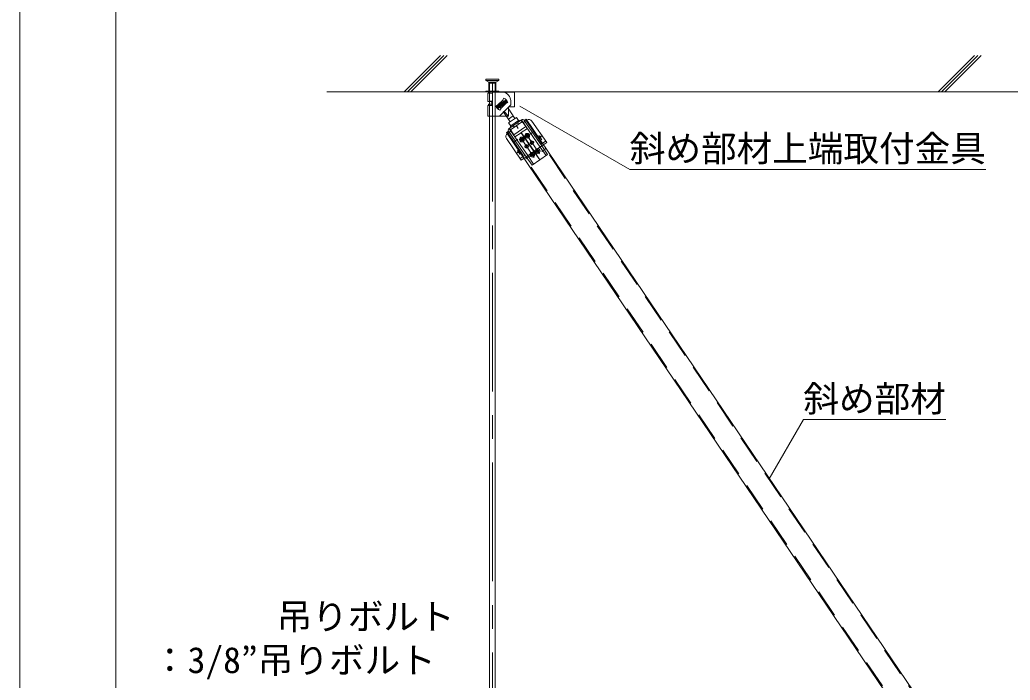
# Model space of a CAD drawing. Units: millimetres at full size, sheet at 1:40; details may follow other scales. Extents: x -7800 to 7800, y -5578 to 5485.
# Drawn here: x -7800 to -6131, y -3085 to -1972 of the extents above; entities that cross this region are included whole.
import ezdxf
from ezdxf.enums import TextEntityAlignment as Align

# ---------------------------------------------------------------- set-up
doc = ezdxf.new("R2010")
doc.units = ezdxf.units.MM
doc.header["$LTSCALE"] = 40
for name, pattern in [('CHAIN1', [8, 5, -1, 1, -1]), ('DASHED1', [1.8, 1.2, -0.6]), ('DOUBLE_CHAIN1', [8.8, 5, -1, 0.6, -0.6, 0.6, -1])]:
    doc.linetypes.add(name, pattern=pattern)
for name, color, linetype, lineweight in [('2-0_中心線', 4, 'CHAIN1', 9), ('2-1_吊り材', 4, 'DASHED1', 9), ('2-4_斜め部材', 3, 'DASHED1', 18), ('2-6_文字', 3, 'Continuous', 18), ('2-7_金具', 4, 'DASHED1', 9), ('2-9_躯体', 4, 'DASHED1', 9), ('F-2_太線１', 3, 'Continuous', 18)]:
    doc.layers.add(name, color=color, linetype=linetype, lineweight=lineweight)
doc.styles.add('ＭＳ ゴシック', font='')
doc.styles.get('ＭＳ ゴシック').set_extended_font_data('MS Gothic')

msp = doc.modelspace()

# ---------------------------------------------------------------- linework, layer by layer
at = {"layer": '2-0_中心線'}
msp.add_line((-7003.63, -2078.27), (-7003.63, -4083.58), dxfattribs=at)
at = {"layer": '2-1_吊り材', "color": 3, "linetype": 'Continuous', "lineweight": 18}
for p, q in [((-7008.13, -2093.37), (-7008.13, -3987.37)), ((-6999.13, -2093.37), (-6999.13, -3987.37))]:
    msp.add_line(p, q, dxfattribs=at)
at = {"layer": '2-4_斜め部材'}
for p, q in [((-6947.92, -2140.02), (-5680.37, -4012.18)), ((-6978.39, -2160.65), (-5710.84, -4032.81))]:
    msp.add_line(p, q, dxfattribs=at)
at = {"layer": '2-4_斜め部材', "linetype": 'Continuous'}
for p, q in [((-6946.59, -2139.12), (-5679.04, -4011.28)), ((-6979.72, -2161.54), (-5712.16, -4033.71))]:
    msp.add_line(p, q, dxfattribs=at)
at = {"layer": '2-6_文字'}
for p, q in [((-7011.33, -2095.68), (-7011.33, -2109.49)), ((-7010.33, -2093.68), (-7010.33, -2095.51)), ((-7006.79, -2093.37), (-7008.78, -2093.37)), ((-7008.13, -2095.89), (-7008.13, -2095.89)), ((-7003.13, -2093.37), (-7006.79, -2093.37)), ((-7003.13, -2093.37), (-6999.13, -2093.37)), ((-7003.13, -2093.68), (-6987.63, -2093.68)), ((-7003.13, -2132.4), (-7003.13, -2095.33)), ((-6987.63, -2093.68), (-6966.13, -2093.68)), ((-6966.13, -2118.63), (-6966.13, -2093.68)), ((-7011.33, -2116.49), (-7011.33, -2133.94)), ((-7010.33, -2114.28), (-7010.33, -2116.32)), ((-7004.64, -2109.14), (-7004.59, -2116.14)), ((-6994.21, -2115.38), (-6997.64, -2117.36)), ((-6995.87, -2118.25), (-6997.26, -2117.98)), ((-6997.25, -2117.98), (-6980.53, -2106.66)), ((-6994.73, -2121.71), (-6997.25, -2117.98)), ((-6995.87, -2118.25), (-6980.8, -2108.05)), ((-6994.46, -2120.32), (-6995.87, -2118.25)), ((-6978.01, -2110.38), (-6994.73, -2121.71)), ((-6991.77, -2116.99), (-6994.59, -2118.89)), ((-6986.43, -2107.6), (-6994.21, -2115.38)), ((-6993.82, -2113.8), (-6989.7, -2120.2)), ((-6972.63, -2115.16), (-6991.74, -2134.26)), ((-6987.63, -2114.18), (-6989.7, -2115.58)), ((-6987.63, -2114.18), (-6989.03, -2112.11)), ((-6981.05, -2112.98), (-6988.83, -2120.76)), ((-6987.63, -2114.18), (-6985.56, -2112.78)), ((-6987.63, -2114.18), (-6986.23, -2116.25)), ((-6986.43, -2107.6), (-6984.45, -2104.18)), ((-6985.69, -2108.25), (-6981.31, -2114.48)), ((-6983.49, -2111.38), (-6980.67, -2109.47)), ((-6981.05, -2112.98), (-6977.62, -2111)), ((-6980.8, -2108.05), (-6980.53, -2106.66)), ((-6980.53, -2106.66), (-6978.01, -2110.38)), ((-6979.39, -2110.12), (-6978.01, -2110.38)), ((-6966.13, -2118.63), (-6976.13, -2118.63)), ((-6976.13, -2118.63), (-6976.13, -2134.26)), ((-6974.2, -2118.63), (-6975.2, -2117.73)), ((-6972.62, -2115.14), (-6972.62, -2108.68)), ((-6966.13, -2109.18), (-6966.43, -2109.18)), ((-6966.13, -2118.63), (-6966.13, -2110.18)), ((-7003.13, -2134.26), (-7003.13, -2132.4)), ((-7003.13, -2134.26), (-6976.13, -2134.26)), ((-6994.46, -2120.32), (-6994.73, -2121.71)), ((-6988.83, -2120.76), (-6990.81, -2124.19)), ((-6985.36, -2126.45), (-6973.73, -2143.63)), ((-6976.65, -2134.26), (-6983.82, -2126.34)), ((-6977.23, -2120.63), (-6965.45, -2138.03)), ((-6976.53, -2139.49), (-6968.25, -2133.89)), ((-6962.96, -2136.34), (-6976.21, -2145.31)), ((-6959.38, -2141.64), (-6962.96, -2136.34)), ((-6972.63, -2150.61), (-6976.21, -2145.31)), ((-6954.35, -2140.56), (-6975.38, -2154.99)), ((-6972.63, -2150.61), (-6959.38, -2141.64)), ((-6972.6, -2150.64), (-6959.39, -2141.61)), ((-6947.3, -2151.73), (-6967.5, -2165.59)), ((-6963.65, -2149.61), (-6960.06, -2154.91)), ((-6954.77, -2140.85), (-6947.3, -2151.73)), ((-6952.54, -2143.2), (-6952.96, -2143.48)), ((-6952.54, -2143.2), (-6922.96, -2186.33)), ((-6946.59, -2139.12), (-6949.91, -2141.39)), ((-6949.91, -2141.39), (-6920.32, -2184.52)), ((-6945.27, -2141), (-6948.6, -2143.29)), ((-6936.92, -2142.55), (-6912.03, -2178.83)), ((-6976.21, -2159.44), (-6979.58, -2161.75)), ((-6978.25, -2163.63), (-6974.91, -2161.34)), ((-6976.21, -2159.44), (-6946.62, -2202.56)), ((-6975.19, -2160.92), (-6974.91, -2161.34)), ((-6974.97, -2154.71), (-6967.5, -2165.59)), ((-6973.57, -2157.63), (-6973.16, -2157.35)), ((-6973.57, -2157.63), (-6943.98, -2200.75)), ((-6972.55, -2159.11), (-6972.27, -2159.53)), ((-6965.59, -2169.26), (-6955.29, -2162.18)), ((-6933.68, -2193.68), (-6955.29, -2162.18)), ((-6944.57, -2154.83), (-6954.87, -2161.9)), ((-6933.26, -2193.4), (-6954.87, -2161.9)), ((-6946.94, -2166.43), (-6947.13, -2167.41)), ((-6947.13, -2167.41), (-6945.85, -2167.65)), ((-6946.94, -2166.43), (-6945.67, -2166.67)), ((-6945.45, -2168.23), (-6945.69, -2169.51)), ((-6945.69, -2169.51), (-6944.71, -2169.69)), ((-6944.84, -2164.99), (-6945.08, -2166.27)), ((-6944.84, -2164.99), (-6943.86, -2165.17)), ((-6944.47, -2168.42), (-6944.71, -2169.69)), ((-6943.86, -2165.17), (-6944.1, -2166.45)), ((-6943.89, -2168.02), (-6942.61, -2168.26)), ((-6943.7, -2167.03), (-6942.42, -2167.27)), ((-6942.42, -2167.27), (-6942.61, -2168.26)), ((-6979.8, -2171.97), (-6954.91, -2208.25)), ((-6956.02, -2172.65), (-6956.2, -2173.63)), ((-6956.2, -2173.63), (-6954.92, -2173.87)), ((-6956.02, -2172.65), (-6954.74, -2172.89)), ((-6954.52, -2174.46), (-6954.76, -2175.73)), ((-6954.76, -2175.73), (-6953.78, -2175.92)), ((-6953.91, -2171.21), (-6954.15, -2172.49)), ((-6953.91, -2171.21), (-6952.93, -2171.4)), ((-6953.54, -2174.64), (-6953.78, -2175.92)), ((-6952.93, -2171.4), (-6953.17, -2172.67)), ((-6952.96, -2174.24), (-6951.68, -2174.48)), ((-6952.77, -2173.26), (-6951.49, -2173.5)), ((-6951.49, -2173.5), (-6951.68, -2174.48)), ((-6945.93, -2185.11), (-6948.15, -2186.64)), ((-6948.15, -2186.64), (-6945.15, -2186.25)), ((-6945.93, -2185.11), (-6947.66, -2183.04)), ((-6947.1, -2183.7), (-6945.58, -2184.19)), ((-6945.93, -2185.11), (-6944.96, -2182.59)), ((-6945.93, -2185.11), (-6944.4, -2187.34)), ((-6936.86, -2178.89), (-6939.08, -2180.41)), ((-6939.08, -2180.41), (-6936.08, -2180.02)), ((-6936.86, -2178.89), (-6938.59, -2176.81)), ((-6938.03, -2177.47), (-6936.51, -2177.97)), ((-6936.86, -2178.89), (-6935.89, -2176.36)), ((-6936.86, -2178.89), (-6935.33, -2181.11)), ((-6920.32, -2184.52), (-6912.03, -2178.83)), ((-6920.32, -2184.52), (-6910.42, -2198.95)), ((-6954.91, -2208.25), (-6946.62, -2202.56)), ((-6946.62, -2202.56), (-6936.72, -2216.99)), ((-6938.48, -2198.21), (-6938.66, -2199.19)), ((-6938.66, -2199.19), (-6937.38, -2199.43)), ((-6938.48, -2198.21), (-6937.2, -2198.45)), ((-6936.98, -2200.02), (-6937.22, -2201.3)), ((-6937.22, -2201.3), (-6936.24, -2201.48)), ((-6936.38, -2196.77), (-6936.62, -2198.05)), ((-6936.38, -2196.77), (-6935.39, -2196.96)), ((-6936, -2200.2), (-6936.24, -2201.48)), ((-6935.39, -2196.96), (-6935.63, -2198.24)), ((-6935.42, -2199.8), (-6934.14, -2200.04)), ((-6935.23, -2198.82), (-6933.96, -2199.06)), ((-6933.96, -2199.06), (-6934.14, -2200.04)), ((-6933.68, -2193.68), (-6923.77, -2208.11)), ((-6929.41, -2191.99), (-6929.59, -2192.97)), ((-6929.59, -2192.97), (-6928.31, -2193.21)), ((-6929.41, -2191.99), (-6928.13, -2192.23)), ((-6927.91, -2193.79), (-6928.15, -2195.07)), ((-6928.15, -2195.07), (-6927.17, -2195.26)), ((-6927.31, -2190.55), (-6927.55, -2191.83)), ((-6927.31, -2190.55), (-6926.32, -2190.74)), ((-6926.93, -2193.98), (-6927.17, -2195.26)), ((-6926.32, -2190.74), (-6926.56, -2192.01)), ((-6926.35, -2193.58), (-6925.07, -2193.82)), ((-6926.16, -2192.6), (-6924.89, -2192.84)), ((-6924.89, -2192.84), (-6925.07, -2193.82)), ((-6910.42, -2198.95), (-6923.36, -2207.83)), ((-6936.72, -2216.99), (-6923.77, -2208.11))]:
    msp.add_line(p, q, dxfattribs=at)
at = {"layer": '2-6_文字', "linetype": 'DASHED1'}
for p, q in [((-7008.13, -2093.37), (-7008.13, -2118.37)), ((-7008.13, -2093.91), (-7008.13, -2108.39)), ((-6999.13, -2093.37), (-6999.13, -2118.37)), ((-7008.13, -2114.5), (-7008.13, -2134.19)), ((-6992.84, -2114.99), (-6990.31, -2118.72)), ((-6992.12, -2114.51), (-6989.6, -2118.23)), ((-6985.66, -2110.13), (-6983.14, -2113.86)), ((-6984.95, -2109.65), (-6982.43, -2113.38)), ((-6973.79, -2132.37), (-6973.79, -2132.37)), ((-6973.16, -2157.35), (-6952.96, -2143.48)), ((-6968.37, -2150.18), (-6966.56, -2152.82)), ((-6961.36, -2145.37), (-6959.55, -2148.01)), ((-6952.54, -2143.2), (-6954.35, -2140.56)), ((-6948.6, -2143.29), (-6951.24, -2145.1)), ((-6973.57, -2157.63), (-6975.38, -2154.99)), ((-6974.91, -2161.34), (-6972.27, -2159.53)), ((-6933.26, -2193.4), (-6920.32, -2184.52)), ((-6922.96, -2186.33), (-6913.06, -2200.76)), ((-6922.13, -2181.88), (-6913.84, -2176.19)), ((-6956.72, -2205.61), (-6948.43, -2199.93)), ((-6946.62, -2202.56), (-6933.68, -2193.68)), ((-6943.98, -2200.75), (-6934.08, -2215.18)), ((-6935.49, -2191.04), (-6935.07, -2190.76))]:
    msp.add_line(p, q, dxfattribs=at)
at = {"layer": '2-6_文字', "linetype": 'CHAIN1'}
for p, q in [((-6948.05, -2169.59), (-6941.73, -2165.25)), ((-6947.27, -2163.7), (-6923.87, -2197.81)), ((-6940.13, -2164.76), (-6933.56, -2160.25)), ((-6925.84, -2171.33), (-6920.82, -2167.88)), ((-6925.2, -2166.71), (-6920.26, -2173.91)), ((-6967.2, -2177.27), (-6960.75, -2172.85)), ((-6956.97, -2175.7), (-6950.36, -2171.18)), ((-6956.34, -2169.93), (-6932.94, -2204.03)), ((-6949.04, -2187.25), (-6942.44, -2182.72)), ((-6940.13, -2181.13), (-6933.81, -2176.8)), ((-6962.22, -2196.29), (-6956.92, -2192.65)), ((-6961.48, -2191.6), (-6956.54, -2198.8)), ((-6947.39, -2206.13), (-6940.95, -2201.71)), ((-6939.43, -2201.27), (-6932.83, -2196.74)), ((-6924.19, -2190.81), (-6930.96, -2195.45)), ((-6920.32, -2193.62), (-6913.76, -2189.11))]:
    msp.add_line(p, q, dxfattribs=at)
at = {"layer": '2-6_文字', "color": 7}
for p, q in [((-6536.91, -2745.32), (-6479.36, -2645.64)), ((-6479.36, -2645.64), (-6239.36, -2645.64))]:
    msp.add_line(p, q, dxfattribs=at)
at = {"layer": '2-6_文字'}
for points in [[(-7003.13, -2095.33), (-7004.56, -2095.33), (-7005.94, -2095.35), (-7007.23, -2095.38), (-7008.41, -2095.41), (-7009.42, -2095.45), (-7010.24, -2095.51), (-7010.84, -2095.56), (-7011.21, -2095.62), (-7011.33, -2095.68)], [(-7008.13, -2093.91), (-7007.62, -2093.61), (-7007.23, -2093.39)], [(-7003.13, -2095.33), (-7003.13, -2093.68), (-7003.13, -2093.37)], [(-7004.65, -2109.14), (-7006.03, -2109.15), (-7007.32, -2109.18), (-7008.48, -2109.22), (-7009.48, -2109.26), (-7010.28, -2109.31), (-7010.87, -2109.37), (-7011.23, -2109.43), (-7011.33, -2109.49), (-7011.19, -2109.55), (-7010.81, -2109.61), (-7010.19, -2109.67), (-7009.35, -2109.72), (-7008.33, -2109.76), (-7007.15, -2109.8), (-7005.85, -2109.83), (-7004.65, -2109.84)], [(-7004.6, -2116.14), (-7005.98, -2116.16), (-7007.27, -2116.19), (-7008.44, -2116.22), (-7009.44, -2116.27), (-7010.26, -2116.32), (-7010.86, -2116.37), (-7011.22, -2116.43), (-7011.33, -2116.49)], [(-7004.65, -2109.28), (-7005.46, -2109.29), (-7006.19, -2109.32), (-7006.83, -2109.34), (-7007.36, -2109.37), (-7007.76, -2109.41), (-7008.02, -2109.44), (-7008.13, -2109.48), (-7008.09, -2109.52), (-7007.9, -2109.55), (-7007.56, -2109.59), (-7007.09, -2109.62), (-7006.5, -2109.65), (-7005.81, -2109.67), (-7005.03, -2109.69), (-7004.65, -2109.7)], [(-7008.13, -2114.5), (-7007.62, -2114.2), (-7007.23, -2113.98)], [(-6980.8, -2108.05), (-6979.39, -2110.12), (-6994.46, -2120.32)], [(-6966.43, -2109.18), (-6966.43, -2110.18), (-6966.13, -2110.18)], [(-6933.68, -2193.68), (-6933.26, -2193.4), (-6923.36, -2207.83)]]:
    msp.add_lwpolyline(points, dxfattribs=at)
at = {"layer": '2-6_文字', "color": 7}
msp.add_lwpolyline([(-6171.93, -2223.93), (-6771.93, -2223.93), (-6957.13, -2117.66)], dxfattribs=at)
at = {"layer": '2-6_文字', "linetype": 'DOUBLE_CHAIN1'}
msp.add_lwpolyline([(-7003.13, -2134.26), (-7004.56, -2134.26), (-7005.94, -2134.24), (-7007.23, -2134.21), (-7008.4, -2134.18), (-7009.41, -2134.13), (-7010.23, -2134.08), (-7010.84, -2134.02), (-7011.33, -2133.94)], dxfattribs=at)
at = {"layer": '2-6_文字'}
for centre, radius in [((-6953.85, -2173.57), 4), ((-6944.78, -2167.34), 4), ((-6944.78, -2167.34), 2.25), ((-6923.25, -2169.55), 1.5), ((-6953.85, -2173.56), 2.25), ((-6945.93, -2185.11), 3), ((-6945.92, -2185.11), 3), ((-6945.93, -2185.11), 2.7), ((-6936.86, -2178.89), 3), ((-6936.85, -2178.88), 3), ((-6936.86, -2178.89), 2.7), ((-6959.53, -2194.44), 1.5), ((-6936.31, -2199.13), 4), ((-6936.31, -2199.13), 2.25), ((-6927.24, -2192.9), 4), ((-6927.24, -2192.9), 2.25)]:
    msp.add_circle(centre, radius, dxfattribs=at)
for centre, radius, start, end in [((-7004.96, -2134.21), 40.88, 92.5588, 97.55402), ((-6987.62, -2108.68), 15, 10.54723, 89.99998), ((-7005.83, -2144.82), 30.86, 87.75647, 98.39833), ((-6987.63, -2114.18), 10.5, 197.62581, 252.37382), ((-6987.63, -2114.18), 10.5, 17.62668, 72.37388), ((-6987.62, -2108.68), 15, 0, 10.54723), ((-6972.04, -2151.47), 1, 124.37015, 304.37015), ((-6958.83, -2142.43), 1, 304.37015, 124.37015), ((-6952.54, -2143.2), 3.2, 34.45432, 124.45432), ((-6941.87, -2145.94), 6, 34.45432, 124.45432), ((-6974.85, -2168.57), 6, 124.45432, 214.45432), ((-6973.57, -2157.63), 3.2, 124.45432, 214.45432), ((-6945.94, -2168.14), 0.5, 349.37015, 79.37013), ((-6945.57, -2166.17), 0.5, 259.37013, 349.37015), ((-6943.98, -2168.51), 0.5, 79.37015, 169.37015), ((-6943.61, -2166.54), 0.5, 169.37015, 259.37015), ((-6955.01, -2174.36), 0.5, 349.37015, 79.37013), ((-6954.65, -2172.4), 0.5, 259.37013, 349.37015), ((-6953.05, -2174.73), 0.5, 79.37015, 169.37015), ((-6952.68, -2172.77), 0.5, 169.37015, 259.37015), ((-6937.48, -2199.93), 0.5, 349.37015, 79.37013), ((-6937.11, -2197.96), 0.5, 259.37013, 349.37015), ((-6935.51, -2200.29), 0.5, 79.37015, 169.37015), ((-6935.14, -2198.33), 0.5, 169.37015, 259.37015), ((-6928.41, -2193.7), 0.5, 349.37015, 79.37013), ((-6928.04, -2191.74), 0.5, 259.37013, 349.37015), ((-6926.44, -2194.07), 0.5, 79.37015, 169.37015), ((-6926.07, -2192.11), 0.5, 169.37015, 259.37015)]:
    msp.add_arc(centre, radius, start, end, dxfattribs=at)
at = {"layer": '2-7_金具'}
msp.add_line((-6992.63, -2093.37), (-7014.63, -2093.37), dxfattribs=at)
at = {"layer": '2-9_躯体', "color": 7, "linetype": 'Continuous', "lineweight": 18}
for p, q in [((-7091.1, -2032.17), (-7152.3, -2093.37)), ((-7085.38, -2032.11), (-7146.64, -2093.37)), ((-7079.72, -2032.11), (-7140.98, -2093.37)), ((-6191.1, -2032.17), (-6252.3, -2093.37)), ((-6185.38, -2032.11), (-6246.64, -2093.37)), ((-6179.72, -2032.11), (-6240.98, -2093.37)), ((-7282.6, -2093.37), (-4940.53, -2093.37))]:
    msp.add_line(p, q, dxfattribs=at)
at = {"layer": '2-9_躯体'}
for p, q in [((-6992.63, -2071.87), (-7014.63, -2071.87)), ((-6992.63, -2073.87), (-7014.63, -2073.87)), ((-7009.63, -2076.87), (-7009.63, -2091.87)), ((-6997.63, -2076.87), (-7009.63, -2076.87)), ((-7008.63, -2078.37), (-7008.63, -2093.37)), ((-7008.63, -2078.37), (-7008.13, -2078.37)), ((-6998.63, -2078.37), (-7008.13, -2078.37)), ((-6998.63, -2078.37), (-6998.63, -2093.37)), ((-6997.63, -2076.87), (-6997.63, -2091.87)), ((-7014.63, -2091.87), (-7014.63, -2093.37)), ((-6992.63, -2091.87), (-7014.63, -2091.87)), ((-6992.63, -2091.87), (-6992.63, -2093.37))]:
    msp.add_line(p, q, dxfattribs=at)
for points in [[(-7014.63, -2071.87), (-7014.63, -2073.87), (-7009.63, -2076.87)], [(-6992.63, -2071.87), (-6992.63, -2073.87), (-6997.63, -2076.87)]]:
    msp.add_lwpolyline(points, dxfattribs=at)
at = {"layer": 'F-2_太線１'}
for p, q in [((-7800, 5485.15), (-7800, -5514.85)), ((-7638.18, 1696.25), (-7638.18, -4783.77))]:
    msp.add_line(p, q, dxfattribs=at)

# ---------------------------------------------------------------- texts
at = {"layer": '2-6_文字', "color": 7, "style": 'ＭＳ ゴシック'}
for s, p in [('斜め部材上端取付金具', (-6771.93, -2223.93)), ('斜め部材', (-6479.36, -2645.64)), ('吊りボルト', (-7367.19, -3012.8)), ('：3/8”吊りボルト', (-7577.19, -3086.17))]:
    msp.add_text(s, height=43.99, dxfattribs=at).set_placement(p, align=Align.BOTTOM_LEFT)

doc.saveas('drawing.dxf')
